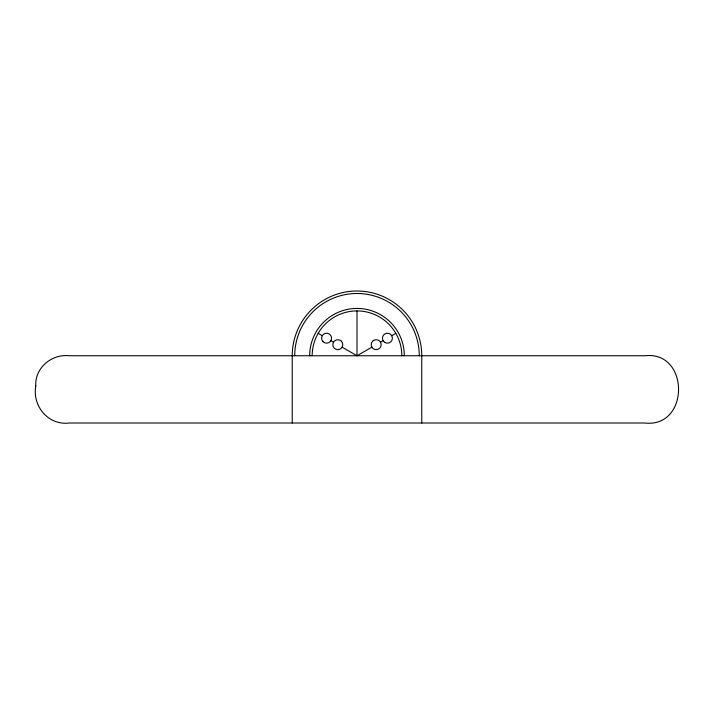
<?xml version="1.0" encoding="UTF-8"?>
<svg xmlns="http://www.w3.org/2000/svg" width="714" height="714" viewBox="0 0 714 714"><rect width="100%" height="100%" fill="white"/><g stroke="black" fill="none" stroke-linecap="round" stroke-linejoin="round"><path stroke-width="1.07" d="M342.122 347.165L357 355.75L371.878 347.165M380.508 342.184L383.097 340.685M391.727 335.705L395.824 333.34M318.176 333.34L322.273 335.705M330.903 340.685L333.492 342.184M421.76 423L421.76 355.75A64.76 64.76 0 0 0 357 291A64.76 64.76 0 0 0 292.24 355.75L292.24 423M401.83 355.75A44.83 44.83 0 0 0 357 310.92L357 355.75M309.68 355.75A47.32 47.32 0 0 1 357 308.43A47.32 47.32 0 0 1 404.32 355.75M294.73 355.75A62.27 62.27 0 0 1 357 293.49A62.27 62.27 0 0 1 419.27 355.75M312.17 355.75A44.83 44.83 0 0 1 357 310.92M35.78 386.104C32.157 406.177 48.472 425.722 69.32 423L644.68 423C689.84 428.275 689.84 350.485 644.68 355.75L69.32 355.75C51.613 353.76 34.727 367.817 35.78 386.104M373.699 340.364L372.672 341.149A4.98 4.98 0 0 0 374.484 349.351A4.98 4.98 0 0 0 381.151 344.237A4.98 4.98 0 0 0 373.699 340.364M341.328 341.149L340.301 340.364A4.98 4.98 0 0 0 332.849 344.237A4.98 4.98 0 0 0 339.516 349.351A4.98 4.98 0 0 0 341.328 341.149M323.067 341.72A4.98 4.98 0 0 0 331.394 339.48A4.98 4.98 0 0 0 325.298 333.384A4.98 4.98 0 0 0 323.067 341.72M384.926 342.506A4.98 4.98 0 0 0 392.397 338.195A4.98 4.98 0 0 0 384.926 333.884A4.98 4.98 0 0 0 384.926 342.506"/></g></svg>
